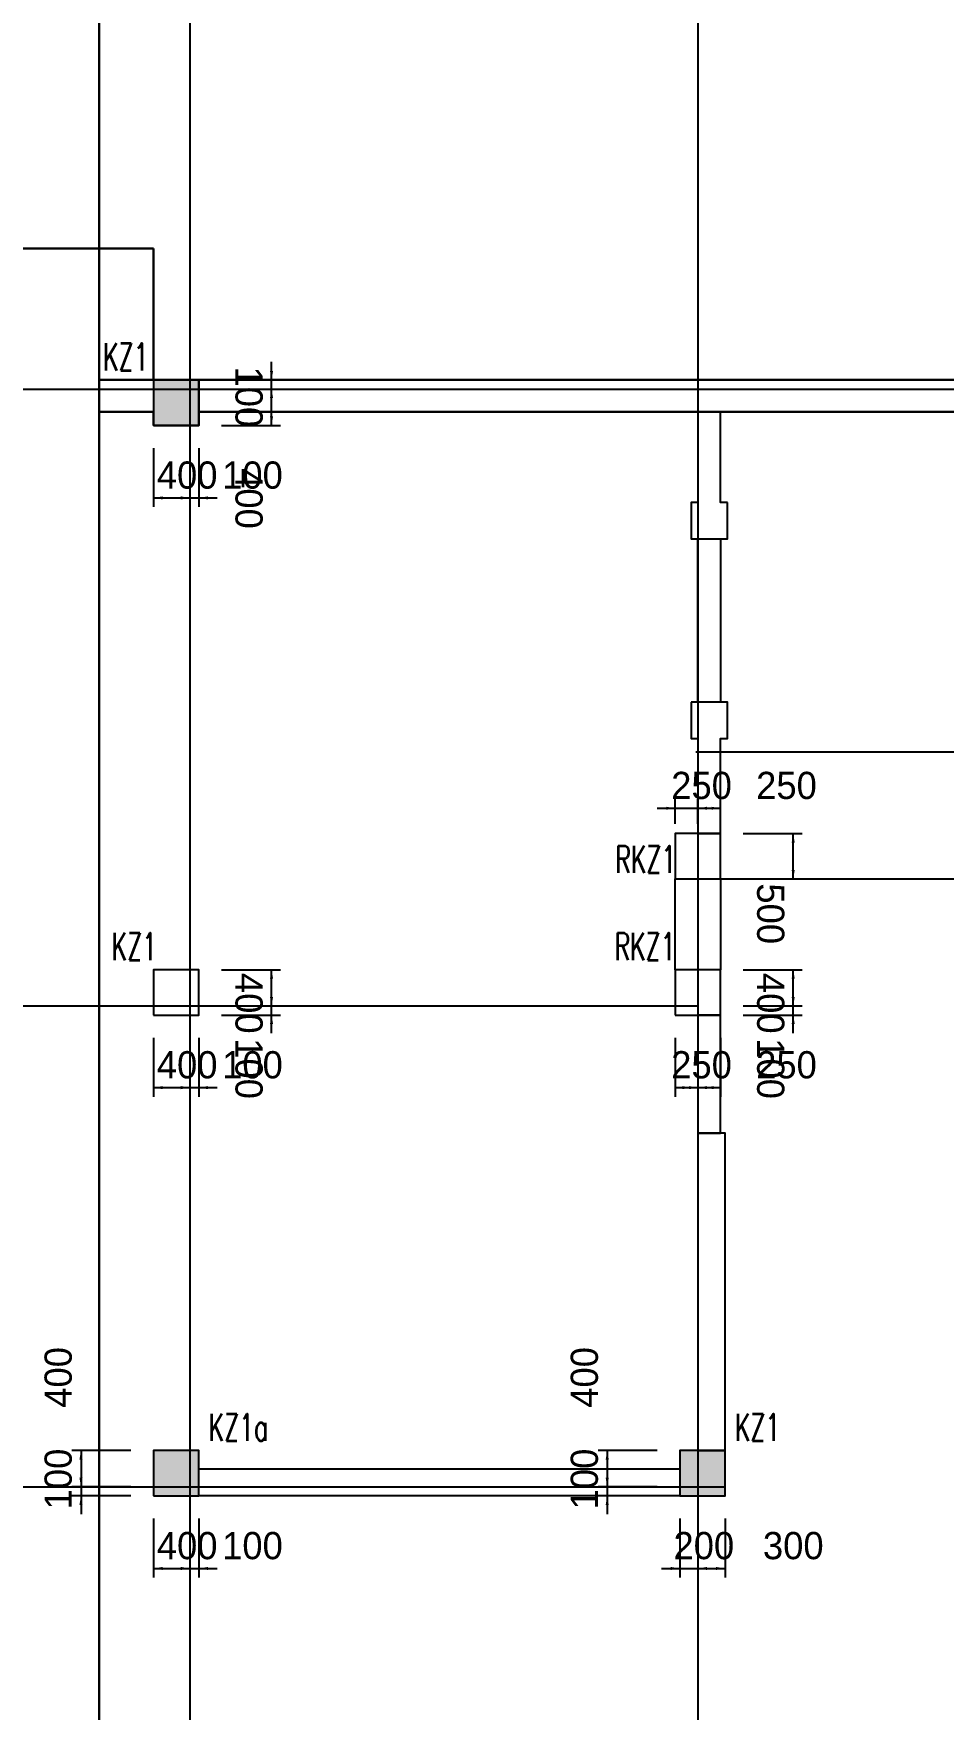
# Model space of a CAD drawing. Extents: x 387171 to 699106, y 11966 to 245688.
# Drawn here: x 591785 to 601815, y 216084 to 234557 of the extents above; entities that cross this region are included whole.
import ezdxf

# ---------------------------------------------------------------- set-up
doc = ezdxf.new("R2010")
doc.units = 0
doc.header["$LTSCALE"] = 100
doc.header["$MEASUREMENT"] = 0
for name, color, linetype in [('COLU', 7, 'Continuous'), ('DIM', 3, 'Continuous'), ('DOTE', 253, 'Continuous'), ('HATCH', 254, 'Continuous'), ('NUM', 7, 'Continuous'), ('Q-TEXT', 2, 'Continuous'), ('Q-门框', 6, 'Continuous'), ('WALL', 3, 'Continuous')]:
    doc.layers.add(name, color=color, linetype=linetype)
doc.styles.get("Standard").update_dxf_attribs({"font": 'standard'})
doc.styles.add('tk', font='tk')
doc.dimstyles.get("Standard").update_dxf_attribs({"dimtxt": 300, "dimasz": 100, "dimexe": 100, "dimexo": 250, "dimgap": 100, "dimtad": 0, "dimtoh": 1, "dimdec": 0, "dimdsep": 46, "dimcen": 0.09, "dimclrt": 7, "dimadec": 0, "dimazin": 0, "dimtfac": 1, "dimtdec": 4, "dimtofl": 0, "dimtmove": 0, "dimatfit": 3, "dimfxl": 1, "dimtolj": 1, "dimtzin": 0, "dimarcsym": 0})

# ---------------------------------------------------------------- blocks, each defined once
blk = doc.blocks.new('*D404')
at = {"layer": 'DIM', "color": 0, "linetype": 'ByBlock', "lineweight": -2}
for p, q in [((598658, 218938), (598008, 218938)), ((598108, 218938), (598108, 218538)), ((598658, 218538), (598008, 218538))]:
    blk.add_line(p, q, dxfattribs=at)
for points in [[(598108, 218938), (598125, 218838), (598091, 218838)], [(598108, 218538), (598091, 218638), (598125, 218638)]]:
    blk.add_solid(points, dxfattribs=at)
at = {"layer": 'DIM', "color": 7, "linetype": 'Continuous', "lineweight": -2, "insert": (597858, 219744), "char_height": 300, "width": 576.67, "attachment_point": 5, "rotation": 90, "style": 'tk'}
blk.add_mtext('400', dxfattribs=at)
blk = doc.blocks.new('*D1196')
at = {"layer": 'DIM', "color": 0, "linetype": 'ByBlock', "lineweight": -2}
for p, q in [((598108, 218738), (598108, 218238)), ((598658, 218538), (598008, 218538)), ((598658, 218438), (598008, 218438))]:
    blk.add_line(p, q, dxfattribs=at)
for points in [[(598108, 218538), (598091, 218638), (598125, 218638)], [(598108, 218438), (598125, 218338), (598091, 218338)]]:
    blk.add_solid(points, dxfattribs=at)
at = {"layer": 'DIM', "color": 7, "linetype": 'Continuous', "lineweight": -2, "insert": (597858, 218624), "char_height": 300, "width": 476.67, "attachment_point": 5, "rotation": 90, "style": 'tk'}
blk.add_mtext('100', dxfattribs=at)
blk = doc.blocks.new('*D926')
at = {"layer": 'DIM', "color": 0, "linetype": 'ByBlock', "lineweight": -2}
for p, q in [((598908, 218188), (598908, 217538)), ((599108, 218188), (599108, 217538)), ((598708, 217638), (599308, 217638))]:
    blk.add_line(p, q, dxfattribs=at)
for points in [[(598908, 217638), (598808, 217621), (598808, 217655)], [(599108, 217638), (599208, 217655), (599208, 217621)]]:
    blk.add_solid(points, dxfattribs=at)
at = {"layer": 'DIM', "color": 7, "linetype": 'Continuous', "lineweight": -2, "insert": (599173, 217888), "char_height": 300, "width": 566.67, "attachment_point": 5, "style": 'tk'}
blk.add_mtext('200', dxfattribs=at)
blk = doc.blocks.new('*D871')
at = {"layer": 'DIM', "color": 0, "linetype": 'ByBlock', "lineweight": -2}
for p, q in [((599108, 218188), (599108, 217538)), ((599408, 218188), (599408, 217538)), ((599108, 217638), (599408, 217638))]:
    blk.add_line(p, q, dxfattribs=at)
for points in [[(599108, 217638), (599208, 217655), (599208, 217621)], [(599408, 217638), (599308, 217621), (599308, 217655)]]:
    blk.add_solid(points, dxfattribs=at)
at = {"layer": 'DIM', "color": 7, "linetype": 'Continuous', "lineweight": -2, "insert": (600159, 217888), "char_height": 300, "width": 566.67, "attachment_point": 5, "style": 'tk'}
blk.add_mtext('300', dxfattribs=at)
blk = doc.blocks.new('*D2607')
at = {"layer": 'DIM', "color": 0, "linetype": 'ByBlock', "lineweight": -2}
for p, q in [((598858, 223488), (598858, 222838)), ((599108, 223488), (599108, 222838)), ((598858, 222938), (599108, 222938))]:
    blk.add_line(p, q, dxfattribs=at)
for points in [[(598858, 222938), (598958, 222955), (598958, 222921)], [(599108, 222938), (599008, 222921), (599008, 222955)]]:
    blk.add_solid(points, dxfattribs=at)
at = {"layer": 'DIM', "color": 7, "linetype": 'Continuous', "lineweight": -2, "insert": (599148, 223188), "char_height": 300, "width": 566.67, "attachment_point": 5, "style": 'tk'}
blk.add_mtext('250', dxfattribs=at)
blk = doc.blocks.new('*D3403')
at = {"layer": 'DIM', "color": 0, "linetype": 'ByBlock', "lineweight": -2}
for p, q in [((599108, 223488), (599108, 222838)), ((599358, 223488), (599358, 222838)), ((599108, 222938), (599358, 222938))]:
    blk.add_line(p, q, dxfattribs=at)
for points in [[(599108, 222938), (599208, 222955), (599208, 222921)], [(599358, 222938), (599258, 222921), (599258, 222955)]]:
    blk.add_solid(points, dxfattribs=at)
at = {"layer": 'DIM', "color": 7, "linetype": 'Continuous', "lineweight": -2, "insert": (600084, 223188), "char_height": 300, "width": 566.67, "attachment_point": 5, "style": 'tk'}
blk.add_mtext('250', dxfattribs=at)
blk = doc.blocks.new('*D3141')
at = {"layer": 'DIM', "color": 0, "linetype": 'ByBlock', "lineweight": -2}
for p, q in [((600158, 223538), (600158, 224038)), ((599608, 223838), (600258, 223838)), ((599608, 223738), (600258, 223738))]:
    blk.add_line(p, q, dxfattribs=at)
for points in [[(600158, 223838), (600141, 223938), (600175, 223938)], [(600158, 223738), (600175, 223638), (600141, 223638)]]:
    blk.add_solid(points, dxfattribs=at)
at = {"layer": 'DIM', "color": 7, "linetype": 'Continuous', "lineweight": -2, "insert": (599908, 223148), "char_height": 300, "width": 476.67, "attachment_point": 5, "rotation": 270, "style": 'tk'}
blk.add_mtext('100', dxfattribs=at)
blk = doc.blocks.new('*D4243')
at = {"layer": 'DIM', "color": 0, "linetype": 'ByBlock', "lineweight": -2}
for p, q in [((599608, 224238), (600258, 224238)), ((600158, 223838), (600158, 224238)), ((599608, 223838), (600258, 223838))]:
    blk.add_line(p, q, dxfattribs=at)
for points in [[(600158, 224238), (600175, 224138), (600141, 224138)], [(600158, 223838), (600141, 223938), (600175, 223938)]]:
    blk.add_solid(points, dxfattribs=at)
at = {"layer": 'DIM', "color": 7, "linetype": 'Continuous', "lineweight": -2, "insert": (599908, 223868), "char_height": 300, "width": 576.67, "attachment_point": 5, "rotation": 270, "style": 'tk'}
blk.add_mtext('400', dxfattribs=at)
blk = doc.blocks.new('*D3847')
at = {"layer": 'DIM', "color": 0, "linetype": 'ByBlock', "lineweight": -2}
for p, q in [((592858, 218938), (592208, 218938)), ((592308, 218938), (592308, 218538)), ((592858, 218538), (592208, 218538))]:
    blk.add_line(p, q, dxfattribs=at)
for points in [[(592308, 218938), (592325, 218838), (592291, 218838)], [(592308, 218538), (592291, 218638), (592325, 218638)]]:
    blk.add_solid(points, dxfattribs=at)
at = {"layer": 'DIM', "color": 7, "linetype": 'Continuous', "lineweight": -2, "insert": (592058, 219744), "char_height": 300, "width": 576.67, "attachment_point": 5, "rotation": 90, "style": 'tk'}
blk.add_mtext('400', dxfattribs=at)
blk = doc.blocks.new('*D4763')
at = {"layer": 'DIM', "color": 0, "linetype": 'ByBlock', "lineweight": -2}
for p, q in [((592308, 218738), (592308, 218238)), ((592858, 218538), (592208, 218538)), ((592858, 218438), (592208, 218438))]:
    blk.add_line(p, q, dxfattribs=at)
for points in [[(592308, 218538), (592291, 218638), (592325, 218638)], [(592308, 218438), (592325, 218338), (592291, 218338)]]:
    blk.add_solid(points, dxfattribs=at)
at = {"layer": 'DIM', "color": 7, "linetype": 'Continuous', "lineweight": -2, "insert": (592058, 218624), "char_height": 300, "width": 476.67, "attachment_point": 5, "rotation": 90, "style": 'tk'}
blk.add_mtext('100', dxfattribs=at)
blk = doc.blocks.new('*D4642')
at = {"layer": 'DIM', "color": 0, "linetype": 'ByBlock', "lineweight": -2}
for p, q in [((593108, 218188), (593108, 217538)), ((593508, 218188), (593508, 217538)), ((593108, 217638), (593508, 217638))]:
    blk.add_line(p, q, dxfattribs=at)
for points in [[(593108, 217638), (593208, 217655), (593208, 217621)], [(593508, 217638), (593408, 217621), (593408, 217655)]]:
    blk.add_solid(points, dxfattribs=at)
at = {"layer": 'DIM', "color": 7, "linetype": 'Continuous', "lineweight": -2, "insert": (593478, 217888), "char_height": 300, "width": 576.67, "attachment_point": 5, "style": 'tk'}
blk.add_mtext('400', dxfattribs=at)
blk = doc.blocks.new('*D4293')
at = {"layer": 'DIM', "color": 0, "linetype": 'ByBlock', "lineweight": -2}
for p, q in [((593508, 218188), (593508, 217538)), ((593608, 218188), (593608, 217538)), ((593308, 217638), (593808, 217638))]:
    blk.add_line(p, q, dxfattribs=at)
for points in [[(593508, 217638), (593408, 217621), (593408, 217655)], [(593608, 217638), (593708, 217655), (593708, 217621)]]:
    blk.add_solid(points, dxfattribs=at)
at = {"layer": 'DIM', "color": 7, "linetype": 'Continuous', "lineweight": -2, "insert": (594198, 217888), "char_height": 300, "width": 476.67, "attachment_point": 5, "style": 'tk'}
blk.add_mtext('100', dxfattribs=at)
blk = doc.blocks.new('*D285')
at = {"layer": 'DIM', "color": 0, "linetype": 'ByBlock', "lineweight": -2}
for p, q in [((593108, 223488), (593108, 222838)), ((593508, 223488), (593508, 222838)), ((593108, 222938), (593508, 222938))]:
    blk.add_line(p, q, dxfattribs=at)
for points in [[(593108, 222938), (593208, 222955), (593208, 222921)], [(593508, 222938), (593408, 222921), (593408, 222955)]]:
    blk.add_solid(points, dxfattribs=at)
at = {"layer": 'DIM', "color": 7, "linetype": 'Continuous', "lineweight": -2, "insert": (593478, 223188), "char_height": 300, "width": 576.67, "attachment_point": 5, "style": 'tk'}
blk.add_mtext('400', dxfattribs=at)
blk = doc.blocks.new('*D232')
at = {"layer": 'DIM', "color": 0, "linetype": 'ByBlock', "lineweight": -2}
for p, q in [((593508, 223488), (593508, 222838)), ((593608, 223488), (593608, 222838)), ((593308, 222938), (593808, 222938))]:
    blk.add_line(p, q, dxfattribs=at)
for points in [[(593508, 222938), (593408, 222921), (593408, 222955)], [(593608, 222938), (593708, 222955), (593708, 222921)]]:
    blk.add_solid(points, dxfattribs=at)
at = {"layer": 'DIM', "color": 7, "linetype": 'Continuous', "lineweight": -2, "insert": (594198, 223188), "char_height": 300, "width": 476.67, "attachment_point": 5, "style": 'tk'}
blk.add_mtext('100', dxfattribs=at)
blk = doc.blocks.new('*D1165')
at = {"layer": 'DIM', "color": 0, "linetype": 'ByBlock', "lineweight": -2}
for p, q in [((594408, 223538), (594408, 224038)), ((593858, 223838), (594508, 223838)), ((593858, 223738), (594508, 223738))]:
    blk.add_line(p, q, dxfattribs=at)
for points in [[(594408, 223838), (594391, 223938), (594425, 223938)], [(594408, 223738), (594425, 223638), (594391, 223638)]]:
    blk.add_solid(points, dxfattribs=at)
at = {"layer": 'DIM', "color": 7, "linetype": 'Continuous', "lineweight": -2, "insert": (594158, 223148), "char_height": 300, "width": 476.67, "attachment_point": 5, "rotation": 270, "style": 'tk'}
blk.add_mtext('100', dxfattribs=at)
blk = doc.blocks.new('*D755')
at = {"layer": 'DIM', "color": 0, "linetype": 'ByBlock', "lineweight": -2}
for p, q in [((593858, 224238), (594508, 224238)), ((594408, 223838), (594408, 224238)), ((593858, 223838), (594508, 223838))]:
    blk.add_line(p, q, dxfattribs=at)
for points in [[(594408, 224238), (594425, 224138), (594391, 224138)], [(594408, 223838), (594391, 223938), (594425, 223938)]]:
    blk.add_solid(points, dxfattribs=at)
at = {"layer": 'DIM', "color": 7, "linetype": 'Continuous', "lineweight": -2, "insert": (594158, 223868), "char_height": 300, "width": 576.67, "attachment_point": 5, "rotation": 270, "style": 'tk'}
blk.add_mtext('400', dxfattribs=at)
blk = doc.blocks.new('*D1673')
at = {"layer": 'DIM', "color": 0, "linetype": 'ByBlock', "lineweight": -2}
for p, q in [((598858, 225846), (598858, 226117)), ((599108, 225846), (599108, 226117)), ((598658, 226017), (599308, 226017))]:
    blk.add_line(p, q, dxfattribs=at)
for points in [[(598858, 226017), (598758, 226001), (598758, 226034)], [(599108, 226017), (599208, 226034), (599208, 226001)]]:
    blk.add_solid(points, dxfattribs=at)
at = {"layer": 'DIM', "color": 7, "linetype": 'Continuous', "lineweight": -2, "insert": (599148, 226267), "char_height": 300, "width": 566.67, "attachment_point": 5, "style": 'tk'}
blk.add_mtext('250', dxfattribs=at)
blk = doc.blocks.new('*D1613')
at = {"layer": 'DIM', "color": 0, "linetype": 'ByBlock', "lineweight": -2}
for p, q in [((599108, 225846), (599108, 226117)), ((599358, 225846), (599358, 226117)), ((599108, 226017), (599358, 226017))]:
    blk.add_line(p, q, dxfattribs=at)
for points in [[(599108, 226017), (599208, 226034), (599208, 226001)], [(599358, 226017), (599258, 226001), (599258, 226034)]]:
    blk.add_solid(points, dxfattribs=at)
at = {"layer": 'DIM', "color": 7, "linetype": 'Continuous', "lineweight": -2, "insert": (600084, 226267), "char_height": 300, "width": 566.67, "attachment_point": 5, "style": 'tk'}
blk.add_mtext('250', dxfattribs=at)
blk = doc.blocks.new('*D1218')
at = {"layer": 'DIM', "color": 0, "linetype": 'ByBlock', "lineweight": -2}
for p, q in [((599608, 225738), (600258, 225738)), ((600158, 225238), (600158, 225738)), ((599608, 225238), (600258, 225238))]:
    blk.add_line(p, q, dxfattribs=at)
for points in [[(600158, 225738), (600175, 225638), (600141, 225638)], [(600158, 225238), (600141, 225338), (600175, 225338)]]:
    blk.add_solid(points, dxfattribs=at)
at = {"layer": 'DIM', "color": 7, "linetype": 'Continuous', "lineweight": -2, "insert": (599908, 224855), "char_height": 300, "width": 566.67, "attachment_point": 5, "rotation": 270, "style": 'tk'}
blk.add_mtext('500', dxfattribs=at)
blk = doc.blocks.new('*D2093')
at = {"layer": 'DIM', "color": 0, "linetype": 'ByBlock', "lineweight": -2}
for p, q in [((593108, 229988), (593108, 229338)), ((593508, 229988), (593508, 229338)), ((593108, 229438), (593508, 229438))]:
    blk.add_line(p, q, dxfattribs=at)
for points in [[(593108, 229438), (593208, 229455), (593208, 229421)], [(593508, 229438), (593408, 229421), (593408, 229455)]]:
    blk.add_solid(points, dxfattribs=at)
at = {"layer": 'DIM', "color": 7, "linetype": 'Continuous', "lineweight": -2, "insert": (593478, 229688), "char_height": 300, "width": 576.67, "attachment_point": 5, "style": 'tk'}
blk.add_mtext('400', dxfattribs=at)
blk = doc.blocks.new('*D1982')
at = {"layer": 'DIM', "color": 0, "linetype": 'ByBlock', "lineweight": -2}
for p, q in [((593508, 229988), (593508, 229338)), ((593608, 229988), (593608, 229338)), ((593308, 229438), (593808, 229438))]:
    blk.add_line(p, q, dxfattribs=at)
for points in [[(593508, 229438), (593408, 229421), (593408, 229455)], [(593608, 229438), (593708, 229455), (593708, 229421)]]:
    blk.add_solid(points, dxfattribs=at)
at = {"layer": 'DIM', "color": 7, "linetype": 'Continuous', "lineweight": -2, "insert": (594198, 229688), "char_height": 300, "width": 476.67, "attachment_point": 5, "style": 'tk'}
blk.add_mtext('100', dxfattribs=at)
blk = doc.blocks.new('*D2849')
at = {"layer": 'DIM', "color": 0, "linetype": 'ByBlock', "lineweight": -2}
for p, q in [((593858, 230638), (594508, 230638)), ((594408, 230238), (594408, 230638)), ((593858, 230238), (594508, 230238))]:
    blk.add_line(p, q, dxfattribs=at)
for points in [[(594408, 230638), (594425, 230538), (594391, 230538)], [(594408, 230238), (594391, 230338), (594425, 230338)]]:
    blk.add_solid(points, dxfattribs=at)
at = {"layer": 'DIM', "color": 7, "linetype": 'Continuous', "lineweight": -2, "insert": (594158, 229432), "char_height": 300, "width": 576.67, "attachment_point": 5, "rotation": 270, "style": 'tk'}
blk.add_mtext('400', dxfattribs=at)
blk = doc.blocks.new('*D2566')
at = {"layer": 'DIM', "color": 0, "linetype": 'ByBlock', "lineweight": -2}
for p, q in [((594408, 230438), (594408, 230938)), ((593858, 230738), (594508, 230738)), ((593858, 230638), (594508, 230638))]:
    blk.add_line(p, q, dxfattribs=at)
for points in [[(594408, 230738), (594391, 230838), (594425, 230838)], [(594408, 230638), (594425, 230538), (594391, 230538)]]:
    blk.add_solid(points, dxfattribs=at)
at = {"layer": 'DIM', "color": 7, "linetype": 'Continuous', "lineweight": -2, "insert": (594158, 230552), "char_height": 300, "width": 476.67, "attachment_point": 5, "rotation": 270, "style": 'tk'}
blk.add_mtext('100', dxfattribs=at)
blk = doc.blocks.new('后浇带现场')
at = {"color": 6, "lineweight": 30}
blk.add_lwpolyline([(714656, 762040), (714656, 738930), (710056, 738930), (710056, 730049), (775507, 730049), (775507, 772730)], dxfattribs=at)

msp = doc.modelspace()

# ---------------------------------------------------------------- hatches: boundary and pattern name
at = {"layer": 'HATCH'}
for points in [[(593108.1, 230237.9), (593608.1, 230237.9), (593608.1, 230737.9), (593108.1, 230737.9)], [(593108.1, 218437.9), (593608.1, 218437.9), (593608.1, 218937.9), (593108.1, 218937.9)], [(598908.1, 218437.9), (599408.1, 218437.9), (599408.1, 218937.9), (598908.1, 218937.9)]]:
    msp.add_hatch(color=256, dxfattribs=at).paths.add_polyline_path(points, flags=0)

# ---------------------------------------------------------------- linework, layer by layer
at = {"color": 6, "lineweight": 30}
msp.add_lwpolyline([(476181.3, 232428.8), (494258.1, 233154.4), (494258.1, 231537.9), (540808.1, 231537.9), (540808.1, 232387.9), (590208.1, 232387.9), (590208.1, 232187.9), (593108.1, 232187.9), (593108.1, 230737.9), (608058.1, 230737.9), (608058.1, 231687.9), (648158.1, 231687.9), (648158.1, 230737.9), (657058.1, 230737.9), (657158.1, 196187.9), (658248.2, 196187.9), (663075.9, 83077.9), (659946, 47787.8), (654318.1, 48286.9), (653832.2, 42808.4), (496133.5, 56794.9), (482757.4, 68610.1), (476181.3, 232428.8)], dxfattribs=at)
at = {"color": 2, "lineweight": 30}
msp.add_lwpolyline([(592508.1, 230737.9), (592508.1, 230387.9), (593108.1, 230387.9), (593108.1, 230237.9), (593608.1, 230237.9), (593608.1, 230387.9), (604008.1, 230387.9), (604008.1, 230737.9), (592508.1, 230737.9)], dxfattribs=at)
at = {"layer": 'COLU'}
for points in [[(593108.1, 230237.9), (593608.1, 230237.9), (593608.1, 230737.9), (593108.1, 230737.9)], [(598858.1, 225237.9), (599358.1, 225237.9), (599358.1, 225737.9), (598858.1, 225737.9)], [(593108.1, 223737.9), (593608.1, 223737.9), (593608.1, 224237.9), (593108.1, 224237.9)], [(598858.1, 223737.9), (599358.1, 223737.9), (599358.1, 224237.9), (598858.1, 224237.9)], [(593108.1, 218437.9), (593608.1, 218437.9), (593608.1, 218937.9), (593108.1, 218937.9)], [(598908.1, 218437.9), (599408.1, 218437.9), (599408.1, 218937.9), (598908.1, 218937.9)]]:
    msp.add_lwpolyline(points, close=True, dxfattribs=at)
at = {"layer": 'DOTE'}
for p, q in [((593508.1, 238913.1), (593508.1, 197087.9)), ((599108.1, 238913.1), (599108.1, 190087.9)), ((590108.1, 230637.9), (664810.3, 230637.9)), ((599084.7, 226637.9), (664768.6, 226637.9)), ((599084.7, 225237.9), (664768.6, 225237.9)), ((539629.1, 223837.9), (599108.1, 223837.9)), ((530358.1, 218537.9), (599408.1, 218537.9))]:
    msp.add_line(p, q, dxfattribs=at)
at = {"layer": 'Q-TEXT'}
msp.add_lwpolyline([(593608.1, 218737.9), (598908.1, 218737.9), (598908.1, 218437.9), (593608.1, 218437.9)], close=True, dxfattribs=at)
at = {"layer": 'Q-门框'}
for points in [[(599108.1, 228987.9), (599358.1, 228987.9), (599358.1, 227187.9), (599108.1, 227187.9)], [(598858.1, 225237.9), (599358.1, 225237.9), (599358.1, 224237.9), (598858.1, 224237.9)]]:
    msp.add_lwpolyline(points, close=True, dxfattribs=at)
at = {"layer": 'WALL'}
for points in [[(599433.1, 229387.9), (599358.1, 229387.9), (599358.1, 230387.9), (604008.1, 230387.9), (604008.1, 230737.9), (593608.1, 230737.9), (593608.1, 230387.9), (599108.1, 230387.9), (599108.1, 229387.9), (599033.1, 229387.9), (599033.1, 228987.9), (599433.1, 228987.9)], [(599033.1, 227187.9), (599033.1, 226787.9), (599108.1, 226787.9), (599108.1, 225737.9), (599358.1, 225737.9), (599358.1, 226787.9), (599433.1, 226787.9), (599433.1, 227187.9)], [(599108.1, 223737.9), (599108.1, 222437.9), (599358.1, 222437.9), (599358.1, 223737.9)]]:
    msp.add_lwpolyline(points, close=True, dxfattribs=at)
msp.add_lwpolyline([(599108.1, 218937.9), (599408.1, 218937.9), (599408.1, 222437.9), (599108.1, 222437.9), (599108.1, 218937.9)], dxfattribs=at)

# ---------------------------------------------------------------- block references
at = {"color": 3, "lineweight": 30}
msp.add_blockref('后浇带现场', (-182998.7, -527042.1), dxfattribs=at)

# ---------------------------------------------------------------- texts
at = {"layer": 'NUM', "color": 200, "width": 0.7}
for s, p in [('KZ1', (592550.3, 230844)), ('KZ1', (592645.1, 224344)), ('KZ1a', (593714.1, 219044)), ('KZ1', (599514.1, 219044))]:
    msp.add_text(s, height=300, dxfattribs=at).set_placement(p)
at = {"layer": 'NUM', "color": 150, "width": 0.7}
for p in [(598195.3, 225304.5), (598187, 224344)]:
    msp.add_text('RKZ1', height=300, dxfattribs=at).set_placement(p)

# ---------------------------------------------------------------- dimensions: what is measured, and where the dimension line sits
at = {"layer": 'DIM', "color": 200}
for p1, p2, distance, picture, middle in [((593608.1, 230637.9), (593608.1, 230737.9), -800, '*D2566', (594158.1, 230939.9)), ((593608.1, 230237.9), (593608.1, 230637.9), -800, '*D2849', (594158.1, 230019.9)), ((593108.1, 230237.9), (593508.1, 230237.9), -800, '*D2093', (592890, 229687.9)), ((593508.1, 230237.9), (593608.1, 230237.9), -800, '*D1982', (593810, 229687.9)), ((598858.1, 225595.6), (599108.1, 225595.6), 421.9, '*D1673', (598640, 226267.5)), ((599108.1, 225595.6), (599358.1, 225595.6), 421.9, '*D1613', (599576.1, 226267.5)), ((599358.1, 225237.9), (599358.1, 225737.9), -800, '*D1218', (599908.1, 225487.9)), ((593608.1, 223837.9), (593608.1, 224237.9), -800, '*D755', (594158.1, 224456)), ((599358.1, 223837.9), (599358.1, 224237.9), -800, '*D4243', (599908.1, 224456)), ((593608.1, 223737.9), (593608.1, 223837.9), -800, '*D1165', (594158.1, 223536)), ((599358.1, 223737.9), (599358.1, 223837.9), -800, '*D3141', (599908.1, 223536)), ((593108.1, 223737.9), (593508.1, 223737.9), -800, '*D285', (592890, 223187.9)), ((593508.1, 223737.9), (593608.1, 223737.9), -800, '*D232', (593810, 223187.9)), ((598858.1, 223737.9), (599108.1, 223737.9), -800, '*D2607', (598640, 223187.9)), ((599108.1, 223737.9), (599358.1, 223737.9), -800, '*D3403', (599576.1, 223187.9)), ((593108.1, 218937.9), (593108.1, 218537.9), -800, '*D3847', (592058.1, 219156)), ((598908.1, 218937.9), (598908.1, 218537.9), -800, '*D404', (597858.1, 219156)), ((593108.1, 218537.9), (593108.1, 218437.9), -800, '*D4763', (592058.1, 218236)), ((598908.1, 218537.9), (598908.1, 218437.9), -800, '*D1196', (597858.1, 218236)), ((593108.1, 218437.9), (593508.1, 218437.9), -800, '*D4642', (592890, 217887.9)), ((593508.1, 218437.9), (593608.1, 218437.9), -800, '*D4293', (593810, 217887.9)), ((598908.1, 218437.9), (599108.1, 218437.9), -800, '*D926', (598690, 217887.9)), ((599108.1, 218437.9), (599408.1, 218437.9), -800, '*D871', (599626.1, 217887.9))]:
    dim = msp.add_aligned_dim(p1=p1, p2=p2, distance=distance, dimstyle='Standard', dxfattribs=at)
    dim.commit()
    dim.dimension.update_dxf_attribs({"geometry": picture, "text_midpoint": middle})

doc.saveas('drawing.dxf')
